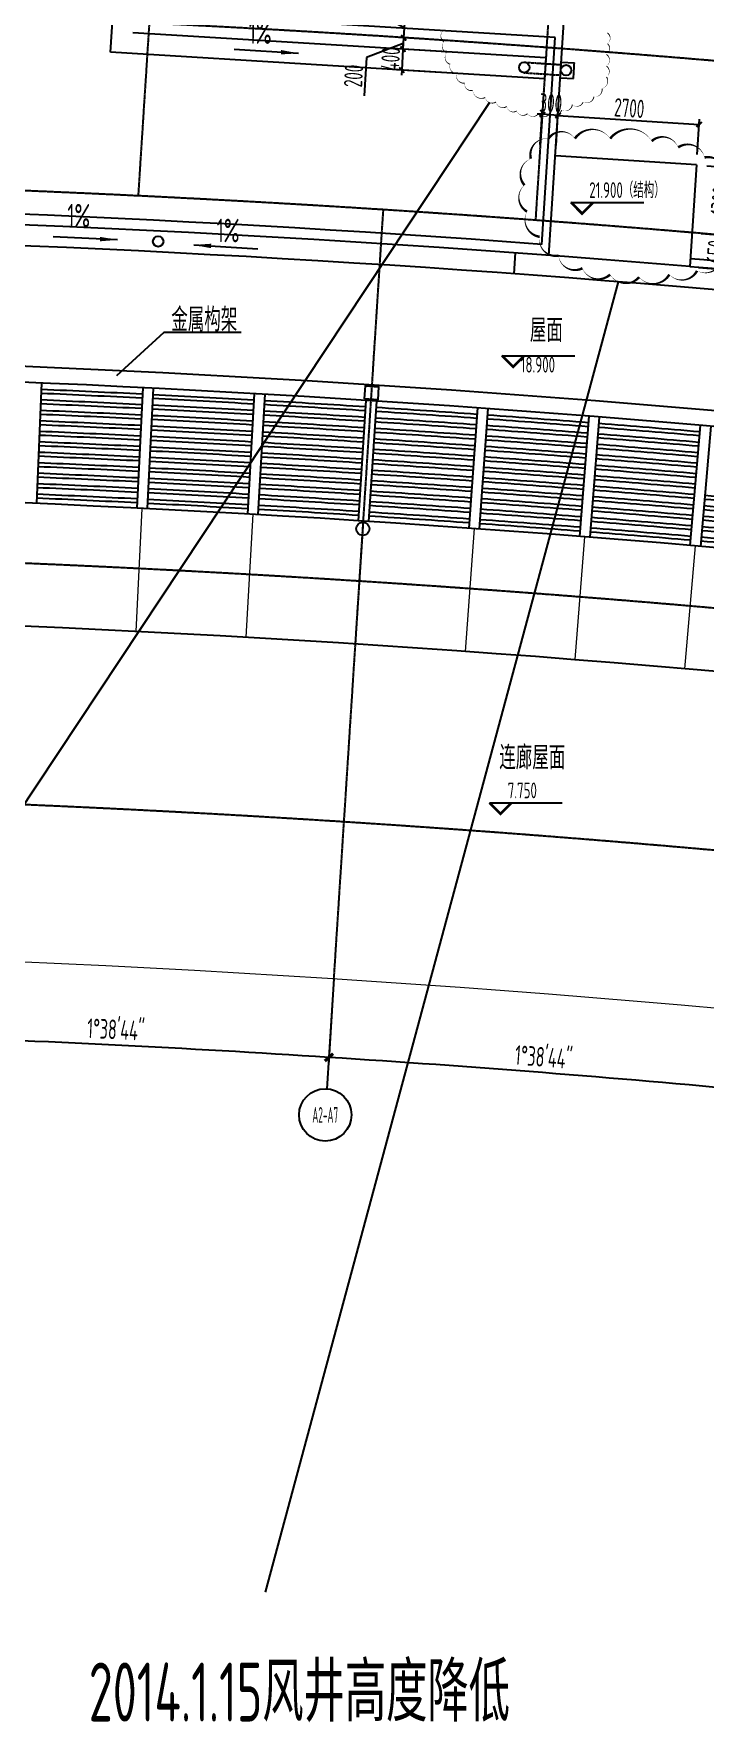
# Model space of a CAD drawing. Header units: millimetres. Extents: x 11677979 to 24947533, y -12764720 to -6308891.
# Drawn here: x 11791358 to 11804174, y -6422846 to -6390643 of the extents above; entities that cross this region are included whole.
import ezdxf
from ezdxf.enums import TextEntityAlignment as Align

# ---------------------------------------------------------------- set-up
doc = ezdxf.new("R2010")
doc.units = ezdxf.units.MM
doc.header["$LTSCALE"] = 10
for name, pattern in [('A2-RG-AXIS$0$CENTER', [2, 1.25, -0.25, 0.25, -0.25]), ('A2-RG-AXIS$0$DOTE', [2.42, 2, -0.2, 0.02, -0.2]), ('A2-RI-RF$0$HIDDEN', [0.375, 0.25, -0.125])]:
    doc.linetypes.add(name, pattern=pattern)
for name, color, linetype in [('A2-RB-RF$0$$34$A-DIMS-100', 1, 'Continuous'), ('A2-RB-RF$0$A-DIMS-100', 1, 'Continuous'), ('A2-RG-AXIS$0$A-AXIS', 1, 'Continuous'), ('A2-RG-AXIS$0$A-DIMS-100', 1, 'Continuous'), ('A2-RG-AXIS$0$A-GRID', 1, 'A2-RG-AXIS$0$CENTER'), ('A2-RG-AXIS$0$A-SYMB', 4, 'Continuous'), ('A2-RI-RF$0$$0$AUDIT_D_120618114340-341', 1, 'Continuous'), ('A2-RI-RF$0$$2$A-SYMB', 4, 'Continuous'), ('A2-RI-RF$0$A-COLUMN', 9, 'Continuous'), ('A2-RI-RF$0$A-GLAZ', 140, 'Continuous'), ('A2-RI-RF$0$A-HATH', 9, 'Continuous'), ('A2-RI-RF$0$A-ROOF-DRAN', 175, 'Continuous'), ('A2-RI-RF$0$A-ROOF-EDGE', 2, 'Continuous'), ('A2-RI-RF$0$A-SYMB', 4, 'Continuous'), ('A2-RI-RF$0$A-SYMB-AREA', 4, 'Continuous'), ('A2-RI-RF$0$A-SYMB-NAME', 4, 'Continuous'), ('A2-RI-RF$0$an-wall-prht', 2, 'Continuous')]:
    doc.layers.add(name, color=color, linetype=linetype)
doc.layers.add('A2-RI-RF$0$A-DETL-LLIN', color=3, linetype='Continuous', lineweight=5)
doc.layers.add('A2-RI-RF$0$A-DETL-MLIN', color=3, linetype='Continuous', lineweight=9)
doc.styles.add('A2-RB-RF$0$$0$XD2008', font='hzs.shx', dxfattribs={"width": 0.7, "bigfont": 'hztxt.shx'})
doc.styles.add('A2-RB-RF$0$XD2008', font='hzs.shx', dxfattribs={"width": 0.7, "bigfont": 'hztxt.shx'})
doc.styles.add('A2-RG-AXIS$0$ECADI', font='hzs.shx', dxfattribs={"width": 0.7, "bigfont": 'hztxt.shx'})
doc.styles.add('A2-RG-AXIS$0$XD2008', font='hzs.shx', dxfattribs={"width": 0.7, "bigfont": 'hztxt.shx'})
doc.styles.add('A2-RI-RF$0$$0$XD2008', font='xd-hzs.shx', dxfattribs={"width": 0.7, "bigfont": 'xd-hztxt.shx'})
doc.styles.add('A2-RI-RF$0$ECADI', font='hzs.shx', dxfattribs={"width": 0.7, "bigfont": 'hztxt.shx'})
doc.dimstyles.new('A2-RB-RF$0$$0$XD100$0', dxfattribs={"dimscale": 100, "dimtxt": 3.5, "dimasz": 1, "dimexe": 1, "dimexo": 2, "dimgap": 0.5, "dimtad": 1, "dimdec": 0, "dimdsep": 46, "dimtxsty": 'A2-RB-RF$0$$0$XD2008', "dimblk1": 'A2-RB-RF$0$$20$_ArchTick', "dimblk2": 'A2-RB-RF$0$$20$_ArchTick', "dimsah": 1, "dimcen": 2.5, "dimclrt": 4, "dimaunit": 1, "dimadec": 0, "dimazin": 0, "dimtfac": 1, "dimtdec": 0, "dimtix": 1, "dimtmove": 2, "dimatfit": 3, "dimfxl": 0, "dimtolj": 1, "dimtzin": 0, "dimarcsym": 0})
doc.dimstyles.new('A2-RB-RF$0$XD100$0', dxfattribs={"dimscale": 100, "dimtxt": 3.5, "dimasz": 1, "dimexe": 1, "dimexo": 2, "dimgap": 0.5, "dimtad": 1, "dimdec": 0, "dimdsep": 46, "dimtxsty": 'A2-RB-RF$0$XD2008', "dimblk1": 'A2-RB-RF$0$_ArchTick', "dimblk2": 'A2-RB-RF$0$_ArchTick', "dimsah": 1, "dimcen": 2.5, "dimclrt": 4, "dimaunit": 1, "dimadec": 0, "dimazin": 0, "dimtfac": 1, "dimtdec": 0, "dimtix": 1, "dimtmove": 1, "dimatfit": 3, "dimfxl": 0, "dimtolj": 1, "dimtzin": 0, "dimarcsym": 0})
doc.dimstyles.new('A2-RG-AXIS$0$XD150', dxfattribs={"dimscale": 300, "dimtxt": 2.5, "dimasz": 1.5, "dimexe": 1, "dimexo": 2, "dimgap": 0.5, "dimtad": 1, "dimdec": 0, "dimdsep": 46, "dimtxsty": 'A2-RG-AXIS$0$XD2008', "dimcen": 2.5, "dimclrt": 4, "dimaunit": 1, "dimadec": 3, "dimazin": 0, "dimtfac": 1, "dimtdec": 0, "dimtmove": 2, "dimatfit": 3, "dimfxl": 0, "dimtolj": 1, "dimtzin": 0, "dimarcsym": 0})

# ---------------------------------------------------------------- blocks, each defined once
blk = doc.blocks.new('A2-RG-AXIS$0$ECADI-TAG-GRID')
at = {"color": 13}
blk.add_circle((0, 0), 5, dxfattribs=at)
at = {"style": 'A2-RG-AXIS$0$ECADI', "width": 0.7}
blk.add_attdef('GRID', text='', height=5, dxfattribs=at).set_placement((0, 0), align=Align.MIDDLE)
blk = doc.blocks.new('A2-RG-AXIS$0$_ArchTick')
at = {"color": 0, "linetype": 'ByBlock', "const_width": 0.4}
blk.add_lwpolyline([(-0.5, -0.5), (0.5, 0.5)], dxfattribs=at)
blk = doc.blocks.new('*D498')
at = {"layer": 'A2-RG-AXIS$0$A-DIMS-100', "color": 0, "lineweight": -2, "ltscale": 3, "transparency": 16777216}
for p, q in [((11788872, -6408559), (11788824, -6409908)), ((11797069, -6408968), (11796982, -6410315))]:
    blk.add_line(p, q, dxfattribs=at)
blk.add_arc((11778731, -6694179), 284600, 86.32117, 87.96659, dxfattribs=at)
at = {"layer": 'Defpoints', "color": 0, "ltscale": 3, "transparency": 16777216}
for p in [(11788882, -6408259), (11797088, -6408668), (11794272, -6410003), (11778731, -6694179)]:
    blk.add_point(p, dxfattribs=at)
at = {"layer": 'A2-RG-AXIS$0$A-DIMS-100', "color": 0, "lineweight": -2, "ltscale": 3, "transparency": 16777216, "xscale": 150, "yscale": 150, "zscale": 150}
for p, rotation in [((11788829, -6409758), 177.9665933294709), ((11796992, -6410165), 356.3211745693902)]:
    blk.add_blockref('A2-RG-AXIS$0$_ArchTick', p, dxfattribs=dict(at, rotation=rotation))
at = {"layer": 'A2-RG-AXIS$0$A-DIMS-100', "color": 4, "ltscale": 3, "transparency": 16777216, "insert": (11792927, -6409634), "char_height": 375, "attachment_point": 5, "rotation": 357.1439, "style": 'A2-RG-AXIS$0$XD2008'}
blk.add_mtext('\\A1;1°38\'44"', dxfattribs=at)
blk = doc.blocks.new('*D500')
at = {"layer": 'A2-RG-AXIS$0$A-DIMS-100', "color": 0, "lineweight": -2, "ltscale": 3, "transparency": 16777216}
for p, q in [((11797069, -6408968), (11796982, -6410315)), ((11805251, -6409612), (11805125, -6410956))]:
    blk.add_line(p, q, dxfattribs=at)
blk.add_arc((11778731, -6694179), 284600, 84.67576, 86.32117, dxfattribs=at)
at = {"layer": 'Defpoints', "color": 0, "ltscale": 3, "transparency": 16777216}
for p in [(11797088, -6408668), (11805278, -6409313), (11802425, -6410567), (11778731, -6694179)]:
    blk.add_point(p, dxfattribs=at)
at = {"layer": 'A2-RG-AXIS$0$A-DIMS-100', "color": 0, "lineweight": -2, "ltscale": 3, "transparency": 16777216, "xscale": 150, "yscale": 150, "zscale": 150}
for p, rotation in [((11796992, -6410165), 176.3211745693895), ((11805139, -6410807), 354.6757558073726)]:
    blk.add_blockref('A2-RG-AXIS$0$_ArchTick', p, dxfattribs=dict(at, rotation=rotation))
at = {"layer": 'A2-RG-AXIS$0$A-DIMS-100', "color": 4, "ltscale": 3, "transparency": 16777216, "insert": (11801091, -6410159), "char_height": 375, "attachment_point": 5, "rotation": 355.4985, "style": 'A2-RG-AXIS$0$XD2008'}
blk.add_mtext('\\A1;1°38\'44"', dxfattribs=at)
blk = doc.blocks.new('A2-RI-RF$0$$2$ECADI-TAG-HGHT（国标）')
at = {"color": 1}
blk.add_line((-2.12, 2.12), (11.77, 2.12), dxfattribs=at)
at = {"color": 1, "const_width": 0.5}
blk.add_lwpolyline([(-2.12, 2.12), (0, 0), (2.12, 2.12)], dxfattribs=at)
at = {"style": 'A2-RI-RF$0$$0$XD2008', "width": 0.7}
blk.add_attdef('FL', text='', height=3, dxfattribs=at).set_placement((-2.69, 2.97), align=Align.RIGHT)
for tag, p in [('F.F.L.', (2.28, 2.97)), ('T.O.S.', (2.28, -1.1))]:
    blk.add_attdef(tag, p, '', height=3, dxfattribs=at)
blk = doc.blocks.new('A2-RI-RF$0$5erhfh')
at = {"layer": 'A2-RI-RF$0$A-SYMB-AREA', "style": 'A2-RI-RF$0$ECADI', "width": 0.7}
blk.add_attdef('340M2', text='', height=2.5, dxfattribs=at).set_placement((0, 1.25), align=Align.MIDDLE_LEFT)
at = {"layer": 'A2-RI-RF$0$A-SYMB-NAME', "style": 'A2-RI-RF$0$ECADI', "width": 0.7}
blk.add_attdef('CHINESENAME', (-12.29, 3.09), '', height=4.5, dxfattribs=at)
blk = doc.blocks.new('A2-RI-RF$0$5urthfgh')
at = {"layer": 'A2-RI-RF$0$A-COLUMN'}
blk.add_lwpolyline([(44887, -2455), (44903, -2206), (45153, -2222), (45137, -2471)], close=True, dxfattribs=at)
blk.add_circle((44853, -4933), 125, dxfattribs=at)
at = {"layer": 'A2-RI-RF$0$A-DETL-MLIN'}
for p, q in [((40636, -4542), (40519, -6889)), ((42750, -4655), (42616, -7002)), ((44863, -4784), (44712, -7129)), ((46975, -4927), (46807, -7271)), ((49086, -5086), (48901, -7428)), ((51195, -5259), (50994, -7601))]:
    blk.add_line(p, q, dxfattribs=at)
at = {"layer": 'A2-RI-RF$0$A-GLAZ'}
for radius, start, end in [(296750, 87.16319, 87.53593), (296825, 87.16319, 87.53593), (296950, 87.16318, 87.53594), (297025, 87.16317, 87.53595), (296825, 86.75183, 87.12458), (296950, 86.75182, 87.12459), (297025, 86.75182, 87.12459), (296950, 86.34047, 86.71323), (297025, 86.34046, 86.71324), (296425, 87.16321, 87.53591), (296550, 87.1632, 87.53592), (296625, 87.1632, 87.53592), (296550, 86.75185, 87.12456), (296625, 86.75184, 87.12457), (296750, 86.75184, 87.12458), (296625, 86.34049, 86.71321), (296750, 86.34048, 86.71322), (296825, 86.34048, 86.71323), (296750, 85.92913, 86.30187), (296825, 85.92912, 86.30187), (296950, 85.92911, 86.30188), (297025, 85.92911, 86.30188), (296950, 85.51776, 85.89052), (297025, 85.51775, 85.89053), (296150, 87.16323, 87.53589), (296225, 87.16322, 87.5359), (296350, 87.16322, 87.5359), (296225, 86.75187, 87.12454), (296350, 86.75186, 87.12455), (296425, 86.75186, 87.12455), (296350, 86.34051, 86.71319), (296425, 86.3405, 86.7132), (296550, 86.34049, 86.71321), (296425, 85.92915, 86.30184), (296550, 85.92914, 86.30185), (296625, 85.92913, 86.30186), (296625, 85.51778, 85.8905), (296750, 85.51777, 85.89051), (296825, 85.51777, 85.89052), (296750, 85.10642, 85.47916), (296825, 85.10641, 85.47916), (296950, 85.1064, 85.47917), (297025, 85.1064, 85.47917), (295825, 87.16325, 87.53587), (295950, 87.16324, 87.53588), (296025, 87.16324, 87.53588), (295950, 86.75189, 87.12452), (296025, 86.75188, 87.12453), (296150, 86.75188, 87.12454), (296025, 86.34053, 86.71317), (296150, 86.34052, 86.71318), (296225, 86.34052, 86.71319), (296150, 85.92917, 86.30183), (296225, 85.92916, 86.30183), (296350, 85.92915, 86.30184), (296350, 85.5178, 85.89049), (296425, 85.51779, 85.89049), (296550, 85.51779, 85.8905), (296425, 85.10644, 85.47914), (296550, 85.10643, 85.47914), (296625, 85.10643, 85.47915), (295550, 87.16327, 87.53585), (295625, 87.16326, 87.53586), (295750, 87.16326, 87.53586), (295550, 86.75191, 87.1245), (295625, 86.75191, 87.1245), (295750, 86.7519, 87.12451), (295825, 86.7519, 87.12451), (295750, 86.34055, 86.71316), (295825, 86.34054, 86.71316), (295950, 86.34053, 86.71317), (295825, 85.92919, 86.30181), (295950, 85.92918, 86.30181), (296025, 85.92917, 86.30182), (295950, 85.51782, 85.89046), (296025, 85.51782, 85.89046), (296150, 85.51781, 85.89047), (296225, 85.51781, 85.89048), (296150, 85.10646, 85.47912), (296225, 85.10645, 85.47912), (296350, 85.10644, 85.47913), (295150, 87.1633, 87.53583), (295225, 87.16329, 87.53583), (295350, 87.16328, 87.53584), (295425, 87.16328, 87.53584), (295225, 86.75194, 87.12448), (295350, 86.75193, 87.12448), (295425, 86.75192, 87.12449), (295350, 86.34057, 86.71313), (295425, 86.34057, 86.71313), (295550, 86.34056, 86.71314), (295625, 86.34056, 86.71315), (295550, 85.92921, 86.30179), (295625, 85.9292, 86.30179), (295750, 85.92919, 86.3018), (295625, 85.51785, 85.89044), (295750, 85.51784, 85.89045), (295825, 85.51783, 85.89045), (295825, 85.10648, 85.4791), (295950, 85.10647, 85.4791), (296025, 85.10647, 85.47911), (294950, 87.16331, 87.53581), (295025, 87.1633, 87.53582), (294950, 86.75195, 87.12446), (295025, 86.75195, 87.12446), (295150, 86.75194, 87.12447), (295025, 86.34059, 86.71311), (295150, 86.34059, 86.71312), (295225, 86.34058, 86.71312), (295150, 85.92923, 86.30176), (295225, 85.92923, 86.30177), (295350, 85.92922, 86.30177), (295425, 85.92921, 86.30178), (295350, 85.51786, 85.89042), (295425, 85.51786, 85.89042), (295550, 85.51785, 85.89043), (295550, 85.1065, 85.47908), (295625, 85.10649, 85.47908), (295750, 85.10648, 85.47909), (295625, 84.69514, 85.06773), (295750, 84.69513, 85.06774), (295825, 84.69512, 85.06774), (294950, 86.3406, 86.7131), (294950, 85.92924, 86.30175), (295025, 85.92924, 86.30175), (295025, 85.51789, 85.8904), (295150, 85.51788, 85.89041), (295225, 85.51787, 85.89041), (295150, 85.10652, 85.47905), (295225, 85.10652, 85.47906), (295350, 85.10651, 85.47907), (295425, 85.1065, 85.47907), (295350, 84.69515, 85.06771), (295425, 84.69515, 85.06772), (295550, 84.69514, 85.06772), (294950, 85.51789, 85.89039), (294950, 85.10654, 85.47904), (295025, 85.10653, 85.47904), (295025, 84.69518, 85.06769), (295150, 84.69517, 85.0677), (295225, 84.69516, 85.0677), (294950, 84.69518, 85.06768)]:
    blk.add_arc((25944, -299026), radius, start, end, dxfattribs=at)
at = {"layer": 'A2-RI-RF$0$an-wall-prht'}
for p, q in [((38719, -2151), (38621, -4449)), ((40651, -2240), (40536, -4537)), ((40850, -2250), (40736, -4547)), ((42781, -2354), (42650, -4650)), ((42981, -2365), (42850, -4661)), ((44911, -2482), (44763, -4777)), ((45110, -2495), (44963, -4790)), ((47039, -2626), (46875, -4920)), ((47239, -2640), (47074, -4934)), ((49166, -2785), (48986, -5078)), ((49366, -2801), (49185, -5093)), ((51293, -2959), (51096, -5251)), ((51492, -2976), (51295, -5268))]:
    blk.add_line(p, q, dxfattribs=at)
for centre, radius, start, end in [((25944, -299026), 297450, 76.99055, 94.00515), ((25943, -299026), 297150, 76.9335, 94.06187), ((25944, -299026), 294850, 76.49368, 94.50202), ((25944, -299026), 292500, 76.03854, 94.95868)]:
    blk.add_arc(centre, radius, start, end, dxfattribs=at)
blk = doc.blocks.new('A2-RB-RF$0$$20$_ArchTick')
at = {"color": 0, "linetype": 'ByBlock', "const_width": 0.4}
blk.add_lwpolyline([(-0.5, -0.5), (0.5, 0.5)], dxfattribs=at)
blk = doc.blocks.new('*D641')
at = {"layer": 'A2-RB-RF$0$$34$A-DIMS-100', "color": 0, "lineweight": -2, "transparency": 16777216}
for p, q in [((11801326, -6392771), (11801369, -6392099)), ((11801363, -6392199), (11804057, -6392372)), ((11804020, -6392944), (11804063, -6392272))]:
    blk.add_line(p, q, dxfattribs=at)
at = {"layer": 'Defpoints', "color": 0, "transparency": 16777216}
for p in [(11804057, -6392372), (11801313, -6392971), (11804007, -6393144)]:
    blk.add_point(p, dxfattribs=at)
at = {"layer": 'A2-RB-RF$0$$34$A-DIMS-100', "color": 0, "lineweight": -2, "transparency": 16777216, "xscale": 100, "yscale": 100, "zscale": 100}
for p, rotation in [((11801363, -6392199), 176.3211735639511), ((11804057, -6392372), 356.321173563951)]:
    blk.add_blockref('A2-RB-RF$0$$20$_ArchTick', p, dxfattribs=dict(at, rotation=rotation))
at = {"layer": 'A2-RB-RF$0$$34$A-DIMS-100', "color": 4, "transparency": 16777216, "insert": (11802724, -6392061), "char_height": 350, "attachment_point": 5, "rotation": 356.3212, "style": 'A2-RB-RF$0$$0$XD2008'}
blk.add_mtext('\\A1;2700', dxfattribs=at)
blk = doc.blocks.new('*D642')
at = {"layer": 'A2-RB-RF$0$$34$A-DIMS-100', "color": 0, "lineweight": -2, "transparency": 16777216}
for p, q in [((11801063, -6392179), (11800963, -6392173)), ((11801026, -6392752), (11801069, -6392079)), ((11801363, -6392199), (11801063, -6392179)), ((11801326, -6392771), (11801369, -6392099)), ((11801363, -6392199), (11801462, -6392205))]:
    blk.add_line(p, q, dxfattribs=at)
at = {"layer": 'Defpoints', "color": 0, "transparency": 16777216}
for p in [(11801063, -6392179), (11801013, -6392951), (11801313, -6392971)]:
    blk.add_point(p, dxfattribs=at)
at = {"layer": 'A2-RB-RF$0$$34$A-DIMS-100', "color": 0, "lineweight": -2, "transparency": 16777216, "xscale": 100, "yscale": 100, "zscale": 100}
for p, rotation in [((11801063, -6392179), 356.3211735637983), ((11801363, -6392199), 176.3211735637984)]:
    blk.add_blockref('A2-RB-RF$0$$20$_ArchTick', p, dxfattribs=dict(at, rotation=rotation))
at = {"layer": 'A2-RB-RF$0$$34$A-DIMS-100', "color": 4, "transparency": 16777216, "insert": (11801227, -6391964), "char_height": 350, "attachment_point": 5, "rotation": 356.3212, "style": 'A2-RB-RF$0$$0$XD2008'}
blk.add_mtext('\\A1;300', dxfattribs=at)
blk = doc.blocks.new('A2-RB-RF$0$_ArchTick')
at = {"color": 0, "linetype": 'ByBlock', "const_width": 0.4}
blk.add_lwpolyline([(-0.5, -0.5), (0.5, 0.5)], dxfattribs=at)
blk = doc.blocks.new('*D657')
at = {"layer": 'A2-RB-RF$0$A-DIMS-100', "color": 0, "lineweight": -2, "transparency": 16777216}
for p, q in [((11797790, -6390185), (11797835, -6389457)), ((11798430, -6390529), (11797790, -6390185)), ((11799181, -6390383), (11798342, -6390331)), ((11798441, -6390338), (11798418, -6390720)), ((11799158, -6390765), (11798318, -6390714))]:
    blk.add_line(p, q, dxfattribs=at)
at = {"layer": 'Defpoints', "color": 0, "transparency": 16777216}
for p in [(11799381, -6390395), (11798418, -6390720), (11799358, -6390778)]:
    blk.add_point(p, dxfattribs=at)
at = {"layer": 'A2-RB-RF$0$A-DIMS-100', "color": 0, "lineweight": -2, "transparency": 16777216, "xscale": 100, "yscale": 100, "zscale": 100}
for p, rotation in [((11798441, -6390338), 86.5085105290774), ((11798418, -6390720), 266.5085105290774)]:
    blk.add_blockref('A2-RB-RF$0$_ArchTick', p, dxfattribs=dict(at, rotation=rotation))
at = {"layer": 'A2-RB-RF$0$A-DIMS-100', "color": 4, "transparency": 16777216, "insert": (11797588, -6389807), "char_height": 350, "attachment_point": 5, "rotation": 86.5085, "style": 'A2-RB-RF$0$XD2008'}
blk.add_mtext('\\A1;400', dxfattribs=at)
blk = doc.blocks.new('*D658')
at = {"layer": 'A2-RB-RF$0$A-DIMS-100', "color": 0, "lineweight": -2, "transparency": 16777216}
for p, q in [((11798411, -6390828), (11797709, -6391097)), ((11799145, -6390982), (11798305, -6390930)), ((11799158, -6390765), (11798318, -6390714)), ((11798418, -6390720), (11798405, -6390936)), ((11797709, -6391097), (11797664, -6391825))]:
    blk.add_line(p, q, dxfattribs=at)
at = {"layer": 'Defpoints', "color": 0, "transparency": 16777216}
for p in [(11798405, -6390936), (11799345, -6390994), (11799358, -6390778)]:
    blk.add_point(p, dxfattribs=at)
at = {"layer": 'A2-RB-RF$0$A-DIMS-100', "color": 0, "lineweight": -2, "transparency": 16777216, "xscale": 100, "yscale": 100, "zscale": 100}
for p, rotation in [((11798418, -6390720), 86.50851052860122), ((11798405, -6390936), 266.5085105286012)]:
    blk.add_blockref('A2-RB-RF$0$_ArchTick', p, dxfattribs=dict(at, rotation=rotation))
at = {"layer": 'A2-RB-RF$0$A-DIMS-100', "color": 4, "transparency": 16777216, "insert": (11797462, -6391447), "char_height": 350, "attachment_point": 5, "rotation": 86.5085, "style": 'A2-RB-RF$0$XD2008'}
blk.add_mtext('\\A1;200', dxfattribs=at)
blk = doc.blocks.new('*D659')
at = {"layer": 'A2-RB-RF$0$A-DIMS-100', "color": 0, "lineweight": -2, "transparency": 16777216}
for p, q in [((11799145, -6390982), (11798305, -6390930)), ((11798405, -6390936), (11798380, -6391336)), ((11798405, -6390936), (11798411, -6390837)), ((11799121, -6391381), (11798281, -6391330)), ((11798380, -6391336), (11798374, -6391435))]:
    blk.add_line(p, q, dxfattribs=at)
at = {"layer": 'Defpoints', "color": 0, "transparency": 16777216}
for p in [(11799345, -6390994), (11798380, -6391336), (11799320, -6391393)]:
    blk.add_point(p, dxfattribs=at)
at = {"layer": 'A2-RB-RF$0$A-DIMS-100', "color": 0, "lineweight": -2, "transparency": 16777216, "xscale": 100, "yscale": 100, "zscale": 100}
for p, rotation in [((11798405, -6390936), 266.5085105286257), ((11798380, -6391336), 86.50851052862572)]:
    blk.add_blockref('A2-RB-RF$0$_ArchTick', p, dxfattribs=dict(at, rotation=rotation))
at = {"layer": 'A2-RB-RF$0$A-DIMS-100', "color": 4, "transparency": 16777216, "insert": (11798168, -6391122), "char_height": 350, "attachment_point": 5, "rotation": 86.5085, "style": 'A2-RB-RF$0$XD2008'}
blk.add_mtext('\\A1;400', dxfattribs=at)
blk = doc.blocks.new('*D660')
at = {"layer": 'A2-RB-RF$0$$34$A-DIMS-100', "color": 0, "lineweight": -2, "transparency": 16777216}
for p, q in [((11804206, -6393161), (11804848, -6393214)), ((11804748, -6393206), (11804640, -6394496)), ((11804098, -6394450), (11804739, -6394504))]:
    blk.add_line(p, q, dxfattribs=at)
at = {"layer": 'Defpoints', "color": 0, "transparency": 16777216}
for p in [(11804007, -6393144), (11803899, -6394433), (11804640, -6394496)]:
    blk.add_point(p, dxfattribs=at)
at = {"layer": 'A2-RB-RF$0$$34$A-DIMS-100', "color": 0, "lineweight": -2, "transparency": 16777216, "xscale": 100, "yscale": 100, "zscale": 100}
for p, rotation in [((11804748, -6393206), 85.20040339278498), ((11804640, -6394496), 265.200403392785)]:
    blk.add_blockref('A2-RB-RF$0$$20$_ArchTick', p, dxfattribs=dict(at, rotation=rotation))
at = {"layer": 'A2-RB-RF$0$$34$A-DIMS-100', "color": 4, "transparency": 16777216, "insert": (11804470, -6393832), "char_height": 350, "attachment_point": 5, "rotation": 85.2004, "style": 'A2-RB-RF$0$$0$XD2008'}
blk.add_mtext('\\A1;1300', dxfattribs=at)
blk = doc.blocks.new('*D661')
at = {"layer": 'A2-RB-RF$0$$34$A-DIMS-100', "color": 0, "lineweight": -2, "transparency": 16777216}
for p, q in [((11804098, -6394450), (11804739, -6394504)), ((11804640, -6394496), (11804585, -6395144)), ((11804640, -6394496), (11804648, -6394396)), ((11804044, -6395099), (11804685, -6395152)), ((11804585, -6395144), (11804577, -6395244))]:
    blk.add_line(p, q, dxfattribs=at)
at = {"layer": 'Defpoints', "color": 0, "transparency": 16777216}
for p in [(11803899, -6394433), (11803844, -6395082), (11804585, -6395144)]:
    blk.add_point(p, dxfattribs=at)
at = {"layer": 'A2-RB-RF$0$$34$A-DIMS-100', "color": 0, "lineweight": -2, "transparency": 16777216, "xscale": 100, "yscale": 100, "zscale": 100}
for p, rotation in [((11804640, -6394496), 265.2004033927416), ((11804585, -6395144), 85.20040339274165)]:
    blk.add_blockref('A2-RB-RF$0$$20$_ArchTick', p, dxfattribs=dict(at, rotation=rotation))
at = {"layer": 'A2-RB-RF$0$$34$A-DIMS-100', "color": 4, "transparency": 16777216, "insert": (11804388, -6394801), "char_height": 350, "attachment_point": 5, "rotation": 85.2004, "style": 'A2-RB-RF$0$$0$XD2008'}
blk.add_mtext('\\A1;650', dxfattribs=at)
blk = doc.blocks.new('A2-RG-AXIS')
at = {"layer": 'A2-RG-AXIS$0$A-AXIS', "ltscale": 3}
blk.add_line((11797087.9, -6408668.2), (11796953.2, -6410763.9), dxfattribs=at)
at = {"layer": 'A2-RG-AXIS$0$A-GRID', "linetype": 'A2-RG-AXIS$0$DOTE'}
for p, q in [((11795338.9, -6362795.8), (11793349.7, -6393734.2)), ((11802922, -6363265.7), (11800933.1, -6394199.2)), ((11797087.9, -6408668.2), (11798031.1, -6393998.6))]:
    blk.add_line(p, q, dxfattribs=at)
for radius, start, end in [(308700, 75.589285, 95.407644), (304100, 75.589285, 95.407644), (300800, 75.589285, 95.407644), (293700, 75.589281, 95.407645), (289100, 75.589281, 95.407645)]:
    blk.add_arc((11778730.7, -6694178.7), radius, start, end, dxfattribs=at)
at = {"layer": 'A2-RG-AXIS$0$A-SYMB'}
ref = blk.add_blockref('A2-RG-AXIS$0$ECADI-TAG-GRID', (11796921.1, -6411262.9), dxfattribs=dict(at, xscale=100, yscale=100, zscale=100))
ref.add_attrib('GRID', 'A2-A7', dxfattribs={"layer": '0', "extrusion": (0, 0, -1), "height": 300, "style": 'A2-RG-AXIS$0$ECADI', "text_generation_flag": 2, "width": 0.5}).set_placement((-11796921.1, -6411262.9), align=Align.MIDDLE)
at = {"layer": 'A2-RG-AXIS$0$A-DIMS-100', "ltscale": 3}
for base, p1, p2, picture, middle in [((11794272.1, -6410003.4), (11788882.2, -6408258.9), (11797087.9, -6408668.2), '*D498', (11792926.6, -6409634.4)), ((11802425.5, -6410566.8), (11797087.9, -6408668.2), (11805278.5, -6409313.1), '*D500', (11801091.2, -6410159.3))]:
    dim = blk.add_angular_dim_3p(base=base, center=(11778730.7, -6694178.7), p1=p1, p2=p2, dimstyle='A2-RG-AXIS$0$XD150', override={"dimscale": 150, "dimasz": 1, "dimblk": 'A2-RG-AXIS$0$_ArchTick', "dimadec": 4}, dxfattribs=at)
    dim.commit()
    dim.dimension.update_dxf_attribs({"geometry": picture, "text_midpoint": middle})
blk = doc.blocks.new('A2-RI-RF')
at = {"layer": 'A2-RI-RF$0$$0$AUDIT_D_120618114340-341'}
for p, q in [((11796409.2, -6391016.9), (11795184.1, -6390940.9)), ((11792955.1, -6394573.4), (11791729.2, -6394512.5)), ((11794410.3, -6394671.3), (11795635.5, -6394744.9))]:
    blk.add_line(p, q, dxfattribs=at)
at = {"layer": 'A2-RI-RF$0$$0$AUDIT_D_120618114340-341', "extrusion": (0, 0, -1)}
for points in [[(-11796080, -6390952.3), (-11796074.3, -6391036.3), (-11796413.1, -6391017.2)], [(-11792620.8, -6394600.9), (-11792624.5, -6394516.9), (-11792959, -6394573.6)], [(-11794744.9, -6394647.3), (-11794740.3, -6394731.3), (-11794406.4, -6394671.1)]]:
    blk.add_solid(points, dxfattribs=at)
at = {"layer": 'A2-RI-RF$0$A-DETL-LLIN'}
blk.add_arc((11778730.7, -6694178.7), 286100, 74.628938, 96.367991, dxfattribs=at)
at = {"layer": 'A2-RI-RF$0$A-HATH', "linetype": 'A2-RI-RF$0$HIDDEN'}
for p, q in [((11800726.1, -6391186), (11801424.8, -6391231.7)), ((11800713.1, -6391385.6), (11801411.8, -6391431.2))]:
    blk.add_line(p, q, dxfattribs=at)
at = {"layer": 'A2-RI-RF$0$A-ROOF-DRAN'}
for p, q in [((11792824.3, -6390996.7), (11793118.8, -6386414.9)), ((11801132.2, -6391102.8), (11793249.2, -6390621.9)), ((11801106.5, -6391502), (11792824.3, -6390996.7)), ((11801132.2, -6391102.8), (11801106.5, -6391502)), ((11801428, -6391181.8), (11801677.5, -6391198)), ((11801408.5, -6391481.1), (11801658, -6391497.4)), ((11800525.2, -6395222.1), (11800554.2, -6394823.2))]:
    blk.add_line(p, q, dxfattribs=at)
for centre in [(11800719.6, -6391285.8), (11801518.1, -6391338), (11793732.6, -6394604.1)]:
    blk.add_circle(centre, 100, dxfattribs=at)
for centre, radius, start, end in [((11492974.2, -6371206.5), 309350, 356.239145, 356.294709), ((11778730.7, -6694178.7), 299750, 77.098571, 93.898358)]:
    blk.add_arc(centre, radius, start, end, dxfattribs=at)
at = {"layer": 'A2-RI-RF$0$A-ROOF-EDGE'}
for p, q in [((11801190.9, -6394870.2), (11801534.6, -6389524.4)), ((11801307.9, -6390712.8), (11793674.1, -6390247)), ((11801054.1, -6394659.5), (11801307.9, -6390712.8)), ((11804007.2, -6393143.9), (11801313, -6392970.7)), ((11804007.2, -6393143.9), (11803882.4, -6395084.4))]:
    blk.add_line(p, q, dxfattribs=at)
for centre, radius, start, end in [((11778730.7, -6694178.7), 300350, 85.737578, 93.975972), ((11778730.7, -6694178.7), 300150, 85.193143, 94.958671), ((11779033.9, -6691537.4), 297491.9, 82.054384, 85.208682), ((11778729.8, -6694178.8), 300300, 82.066588, 85.193485)]:
    blk.add_arc(centre, radius, start, end, dxfattribs=at)
at = {"layer": 'A2-RI-RF$0$A-SYMB'}
blk.add_lwpolyline([(11795314.7, -6396338.3), (11793838.1, -6396338.3), (11792938.1, -6397166.3)], dxfattribs=at)
at = {"layer": 'Defpoints', "color": 6}
for p, q in [((11800055, -6391955.7), (11780272.5, -6421755.7)), ((11802511, -6395373.5), (11795774, -6420364.9))]:
    blk.add_line(p, q, dxfattribs=at)
for points in [[(11799185.6, -6390574.3, 0, 20, 0.5205671), (11799185.6, -6390797, 0, 20, 0.5205671), (11799185.6, -6390797, 0, 20, 0.5205671), (11799237, -6391002.6, 0, 20, 0.5205671), (11799237, -6391002.6, 0, 20, 0.5205671), (11799305.6, -6391225.3, 0, 20, 0.5205671), (11799305.6, -6391225.3, 0, 20, 0.5205671), (11799425.7, -6391396.7, 0, 20, 0.5205671), (11799425.7, -6391396.7, 0, 20, 0.5205671), (11799580, -6391585.1, 0, 20, 0.5205671), (11799580, -6391585.1, 0, 20, 0.5205671), (11799734.3, -6391722.2, 0, 20, 0.5205671), (11799734.3, -6391722.2, 0, 20, 0.5205671), (11799974.4, -6391859.3, 0, 20, 0.5205671), (11799974.4, -6391859.3, 0, 20, 0.5205671), (11800180.2, -6391944.9, 0, 20, 0.5205671), (11800180.2, -6391944.9, 0, 20, 0.5205671), (11800386, -6392030.6, 0, 20, 0.5205671), (11800386, -6392030.6, 0, 20, 0.5205671), (11800574.6, -6392116.3, 0, 20, 0.5205671), (11800574.6, -6392116.3, 0, 20, 0.5205671), (11800780.4, -6392167.7, 0, 20, 0.5205671), (11800780.4, -6392167.7, 0, 20, 0.5205671), (11800986.2, -6392167.7, 0, 20, 0.5205671), (11800986.2, -6392167.7, 0, 20, 0.5205671), (11801209.1, -6392167.7, 0, 20, 0.5205671), (11801209.1, -6392167.7, 0, 20, 0.5205671), (11801432.1, -6392099.1, 0, 20, 0.5205671), (11801432.1, -6392099.1, 0, 20, 0.5205671), (11801637.8, -6391996.3, 0, 20, 0.5205671), (11801637.8, -6391996.3, 0, 20, 0.5205671), (11801843.6, -6391944.9, 0, 20, 0.5205671), (11801843.6, -6391944.9, 0, 20, 0.5205671), (11802049.4, -6391842.1, 0, 20, 0.5205671), (11802049.4, -6391842.1, 0, 20, 0.5205671), (11802203.7, -6391687.9, 0, 20, 0.5205671), (11802203.7, -6391687.9, 0, 20, 0.5205671), (11802289.5, -6391465.2, 0, 20, 0.5205671), (11802289.5, -6391465.2, 0, 20, 0.5205671), (11802289.5, -6391259.6, 0, 20, 0.5205671), (11802289.5, -6391259.6, 0, 20, 0.5205671), (11802289.5, -6391036.9, 0, 20, 0.5205671), (11802289.5, -6391036.9, 0, 20, 0.5205671), (11802306.6, -6390831.3, 0, 20, 0.5205671), (11802306.6, -6390831.3, 0, 20, 0.5205671), (11802306.6, -6390625.7, 0, 20, 0.5205671)], [(11802358.9, -6392641.6, 0, 50, 0.5205671), (11801685.9, -6392641.6, 0, 50, 0.5205671), (11801685.9, -6392641.6, 0, 50, 0.5205671), (11801181.2, -6392641.6, 0, 50, 0.5205671), (11801181.2, -6392641.6, 0, 50, 0.5205671), (11800844.7, -6393025.8, 0, 50, 0.5205671), (11800844.7, -6393025.8, 0, 50, 0.5205671), (11800724.5, -6393530.1, 0, 50, 0.5205671), (11800724.5, -6393530.1, 0, 50, 0.5205671), (11800772.6, -6394034.4, 0, 50, 0.5205671), (11800772.6, -6394034.4, 0, 50, 0.5205671), (11801012.9, -6394514.7, 0, 50, 0.5205671), (11801012.9, -6394514.7, 0, 50, 0.5205671), (11801373.4, -6394874.9, 0, 50, 0.5205671), (11801373.4, -6394874.9, 0, 50, 0.5205671), (11801830.1, -6395115.1, 0, 50, 0.5205671), (11801830.1, -6395115.1, 0, 50, 0.5205671), (11802358.9, -6395235.1, 0, 50, 0.5205671), (11802358.9, -6395235.1, 0, 50, 0.5205671), (11802911.7, -6395283.2, 0, 50, 0.5205671), (11802911.7, -6395283.2, 0, 50, 0.5205671), (11803488.6, -6395235.1, 0, 50, 0.5205671), (11803488.6, -6395235.1, 0, 50, 0.5205671), (11804017.3, -6395163.1, 0, 50, 0.5205671), (11804017.3, -6395163.1, 0, 50, 0.5205671), (11804498.1, -6394923, 0, 50, 0.5205671)], [(11804546.1, -6393362, 0, 50, 0.5205671), (11804161.6, -6393001.8, 0, 50, 0.5205671), (11804161.6, -6393001.8, 0, 50, 0.5205671), (11803656.8, -6392809.7, 0, 50, 0.5205671), (11803656.8, -6392809.7, 0, 50, 0.5205671), (11803152.1, -6392689.7, 0, 50, 0.5205671), (11803152.1, -6392689.7, 0, 50, 0.5205671), (11802358.9, -6392641.6, 0, 0, 0)]]:
    blk.add_lwpolyline(points, format="xyseb", dxfattribs=at)
ref = blk.add_blockref('A2-RI-RF$0$5erhfh', (11795994.2, -6391187.9), dxfattribs=dict(xscale=99.99999999968374, yscale=99.99999999968374, zscale=99.99999999968374, rotation=359.5617199320547))
ref.add_attrib('CHINESENAME', '1%%%', (11795461.7, -6390833.6), dxfattribs={"layer": 'A2-RI-RF$0$A-SYMB-NAME', "height": 450, "rotation": 359.56172, "style": 'A2-RI-RF$0$ECADI', "width": 0.7})
ref = blk.add_blockref('A2-RI-RF$0$5erhfh', (11792529.8, -6394689.8), dxfattribs=dict(xscale=99.99999999968374, yscale=99.99999999968374, zscale=99.99999999968374, rotation=359.5617199320547))
ref.add_attrib('CHINESENAME', '1%%%', (11791997.3, -6394335.5), dxfattribs={"layer": 'A2-RI-RF$0$A-SYMB-NAME', "height": 450, "rotation": 359.56172, "style": 'A2-RI-RF$0$ECADI', "width": 0.7})
ref = blk.add_blockref('A2-RI-RF$0$5erhfh', (11795380.6, -6394972.4), dxfattribs=dict(xscale=99.99999999968374, yscale=99.99999999968374, zscale=99.99999999968374, rotation=359.5617199320547))
ref.add_attrib('CHINESENAME', '1%%%', (11794848.1, -6394618.1), dxfattribs={"layer": 'A2-RI-RF$0$A-SYMB-NAME', "height": 450, "rotation": 359.56172, "style": 'A2-RI-RF$0$ECADI', "width": 0.7})
blk.add_blockref('A2-RI-RF$0$5urthfgh', (11752786.6, -6395152.1))
ref = blk.add_blockref('A2-RI-RF$0$5erhfh', (11795212.5, -6396630.4), dxfattribs=dict(xscale=100, yscale=100, zscale=100))
ref.add_attrib('CHINESENAME', '金属构架', (11793983.3, -6396321.6), dxfattribs={"layer": 'A2-RI-RF$0$A-SYMB-NAME', "height": 450, "style": 'A2-RI-RF$0$ECADI', "width": 0.7})
ref = blk.add_blockref('A2-RI-RF$0$5erhfh', (11801711.9, -6399159), dxfattribs=dict(xscale=100, yscale=100, zscale=100))
ref.add_attrib('CHINESENAME', '屋面', (11800826.6, -6396524.6), dxfattribs={"layer": 'A2-RI-RF$0$A-SYMB-NAME', "height": 450, "style": 'A2-RI-RF$0$ECADI', "width": 0.7})
ref = blk.add_blockref('A2-RI-RF$0$5erhfh', (11801128.2, -6407308.7), dxfattribs=dict(xscale=100, yscale=100, zscale=100))
ref.add_attrib('CHINESENAME', '连廊屋面', (11800242.9, -6404674.3), dxfattribs={"layer": 'A2-RI-RF$0$A-SYMB-NAME', "height": 450, "style": 'A2-RI-RF$0$ECADI', "width": 0.7})
at = {"layer": 'A2-RI-RF$0$$2$A-SYMB'}
ref = blk.add_blockref('A2-RI-RF$0$$2$ECADI-TAG-HGHT（国标）', (11801822.4, -6394070.9), dxfattribs=dict(at, xscale=100, yscale=100, zscale=100))
ref.add_attrib('F.F.L.', '21.900（结构）', (11801960, -6393774.1), dxfattribs={"layer": '0', "height": 300, "style": 'A2-RI-RF$0$$0$XD2008', "width": 0.7})
ref = blk.add_blockref('A2-RI-RF$0$$2$ECADI-TAG-HGHT（国标）', (11800506.2, -6396994.4), dxfattribs=dict(at, xscale=100, yscale=100, zscale=100))
ref.add_attrib('T.O.S.', '18.900', (11800653.1, -6397104.9), dxfattribs={"layer": '0', "height": 300, "style": 'A2-RI-RF$0$$0$XD2008', "width": 0.7})
ref = blk.add_blockref('A2-RI-RF$0$$2$ECADI-TAG-HGHT（国标）', (11800267, -6405520.6), dxfattribs=dict(at, xscale=100, yscale=100, zscale=100))
ref.add_attrib('F.F.L.', '7.750', (11800404.6, -6405223.8), dxfattribs={"layer": '0', "height": 300, "style": 'A2-RI-RF$0$$0$XD2008', "width": 0.7})
at = {"layer": 'A2-RI-RF$0$A-DETL-LLIN'}
blk.add_blockref('A2-RG-AXIS', (0, 0), dxfattribs=at)
at = {"layer": 'Defpoints'}
ref = blk.add_blockref('A2-RI-RF$0$5erhfh', (11795480.4, -6422949.1), dxfattribs=dict(at, xscale=250, yscale=250, zscale=250))
ref.add_attrib('CHINESENAME', '2014.1.15风井高度降低', (11792407.4, -6422832.2), dxfattribs={"layer": 'A2-RI-RF$0$A-SYMB-NAME', "height": 1125, "style": 'A2-RI-RF$0$ECADI', "width": 0.7})
blk = doc.blocks.new('A2-RB-RF')
at = {"layer": 'A2-RB-RF$0$$34$A-DIMS-100'}
for p2, distance, picture, middle in [((11801013.4, -6392951.4), -773.7, '*D642', (11801227.3, -6391964.4)), ((11804007.2, -6393143.9), 773.7, '*D641', (11802724.2, -6392060.6))]:
    dim = blk.add_aligned_dim(p1=(11801313, -6392970.7), p2=p2, distance=distance, dimstyle='A2-RB-RF$0$$0$XD100$0', dxfattribs=at)
    dim.commit()
    dim.dimension.update_dxf_attribs({"geometry": picture, "text_midpoint": middle})
for p1, p2, text, picture, middle in [((11804007.2, -6393143.9), (11803898.9, -6394433.5), '1300', '*D660', (11804469.7, -6393832.1)), ((11803898.9, -6394433.5), (11803844.5, -6395081.9), '650', '*D661', (11804388.3, -6394801.1))]:
    dim = blk.add_aligned_dim(p1=p1, p2=p2, distance=743.5, text=text, dimstyle='A2-RB-RF$0$$0$XD100$0', dxfattribs=at)
    dim.commit()
    dim.dimension.update_dxf_attribs({"geometry": picture, "text_midpoint": middle})
at = {"layer": 'A2-RB-RF$0$A-DIMS-100'}
for base, p1, p2, text, picture, middle in [((11798418, -6390720.3), (11799381.1, -6390394.9), (11799357.7, -6390777.7), '400', '*D657', (11797793.3, -6390135.5)), ((11798404.8, -6390936.4), (11799357.7, -6390777.7), (11799344.6, -6390993.8), '200', '*D658', (11797705.8, -6391146.6))]:
    dim = blk.add_linear_dim(base=base, p1=p1, p2=p2, angle=266.50851, text=text, dimstyle='A2-RB-RF$0$XD100$0', dxfattribs=at)
    dim.commit()
    dim.dimension.update_dxf_attribs({"geometry": picture, "text_midpoint": middle, "dimtype": 129})
dim = blk.add_aligned_dim(p1=(11799344.6, -6390993.8), p2=(11799320.2, -6391393), distance=-941.5, dimstyle='A2-RB-RF$0$XD100$0', dxfattribs=at)
dim.commit()
dim.dimension.update_dxf_attribs({"geometry": '*D659', "text_midpoint": (11798168.1, -6391122.3)})

msp = doc.modelspace()

# ---------------------------------------------------------------- block references
for name in ['A2-RI-RF', 'A2-RG-AXIS', 'A2-RB-RF']:
    msp.add_blockref(name, (0, 0))

doc.saveas('drawing.dxf')
